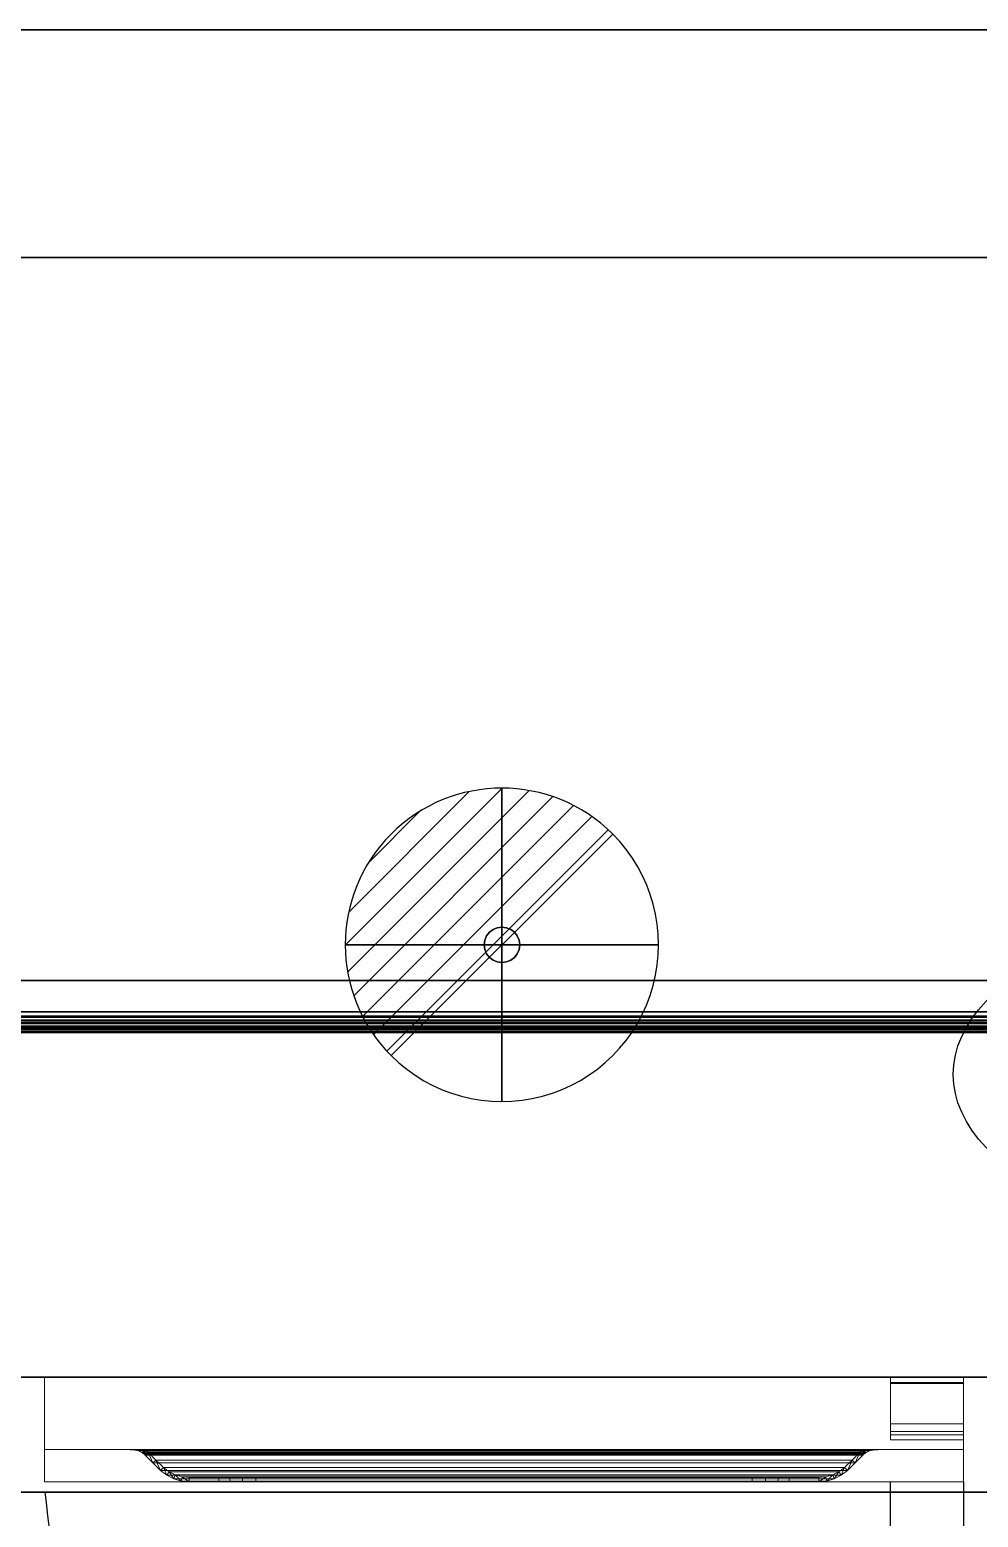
# Model space of a CAD drawing. Header units: millimetres. Extents: x -1 to 1800, y -1098 to 1.
# Drawn here: x 857 to 1311, y -712 to 0 of the extents above; entities that cross this region are included whole.
import ezdxf

# ---------------------------------------------------------------- set-up
doc = ezdxf.new("R2010")
doc.units = ezdxf.units.MM
doc.linetypes.add('NASCOSTA', pattern=[9.525, 6.35, -3.175])
for name, color, linetype in [('IQ_200_2D', 1, 'Continuous'), ('IQ_200_3D', 1, 'Continuous'), ('IQ_204_2D', 7, 'Continuous'), ('IQ_204_3D', 7, 'Continuous'), ('IQ_CON_DRAIN_INT', 7, 'Continuous')]:
    doc.layers.add(name, color=color, linetype=linetype)

# ---------------------------------------------------------------- blocks, each defined once
blk = doc.blocks.new('hpp_cutout_3c_l_2d')
at = {"layer": 'IQ_200_2D'}
for p, q in [((462, -109), (1582, -109)), ((462, -455), (1582, -455)), ((1582, -480), (462, -480))]:
    blk.add_line(p, q, dxfattribs=at)
blk = doc.blocks.new('hpp_cutout_3c_l_3d')
at = {"layer": 'IQ_200_3D'}
mesh = blk.add_polyface(dxfattribs=at)
corners = [(1799, 0, 50), (0, 0, 50), (0, -700, 50), (1799, -700, 50)]
mesh.append_faces([[corners[k] for k in face] for face in [(0, 1, 2, 3)]])
mesh = blk.add_polyface(dxfattribs=at)
corners = [(1799, -700, 0), (0, -700, 0), (0, 0, 0), (1799, 0, 0)]
mesh.append_faces([[corners[k] for k in face] for face in [(0, 1, 2, 3)]])
mesh = blk.add_polyface(dxfattribs=at)
corners = [(1799, 0, 0), (0, 0, 0), (0, 0, 50), (1799, 0, 50)]
mesh.append_faces([[corners[k] for k in face] for face in [(0, 1, 2, 3)]])
mesh = blk.add_polyface(dxfattribs=at)
corners = [(1582, -480, 50), (462, -480, 50), (462, -109, 50), (1582, -109, 50)]
mesh.append_faces([[corners[k] for k in face] for face in [(0, 1, 2, 3)]])
mesh = blk.add_polyface(dxfattribs=at)
corners = [(1582, -109, 50), (462, -109, 50), (462, -109, 80), (1582, -109, 80)]
mesh.append_faces([[corners[k] for k in face] for face in [(0, 1, 2, 3)]])
mesh = blk.add_polyface(dxfattribs=at)
corners = [(1582, -109, 80), (462, -109, 80), (462, -478, 80), (1582, -478, 80)]
mesh.append_faces([[corners[k] for k in face] for face in [(0, 1, 2, 3)]])
mesh = blk.add_polyface(dxfattribs=at)
corners = [(1582, -470, 95), (462, -470, 95), (462, -455, 95), (1582, -455, 95)]
mesh.append_faces([[corners[k] for k in face] for face in [(0, 1, 2, 3)]])
mesh = blk.add_polyface(dxfattribs=at)
corners = [(1582, -455, 95), (462, -455, 95), (462, -455, 97), (1582, -455, 97)]
mesh.append_faces([[corners[k] for k in face] for face in [(0, 1, 2, 3)]])
mesh = blk.add_polyface(dxfattribs=at)
corners = [(1582, -455, 97), (462, -455, 97), (462, -470, 97), (1582, -470, 97)]
mesh.append_faces([[corners[k] for k in face] for face in [(0, 1, 2, 3)]])
mesh = blk.add_polyface(dxfattribs=at)
corners = [(1582, -470, 95), (1582, -472.07, 94.73), (1582, -474, 93.93), (1582, -475.66, 92.66), (1582, -476.93, 91), (1582, -477.73, 89.07), (1582, -478, 87), (462, -478, 87), (462, -477.73, 89.07), (462, -476.93, 91), (462, -475.66, 92.66), (462, -474, 93.93), (462, -472.07, 94.73), (462, -470, 95)]
mesh.append_faces([[corners[k] for k in face] for face in [(8, 5, 6, 7)]], dxfattribs={"vtx0": -1})
mesh.append_faces([[corners[k] for k in face] for face in [(9, 4, 5, 8), (4, 9, 10, 3), (12, 1, 2, 11), (3, 10, 11, 2)]], dxfattribs={"vtx0": -1, "vtx2": -1})
mesh.append_faces([[corners[k] for k in face] for face in [(13, 0, 1, 12)]], dxfattribs={"vtx2": -1})
mesh = blk.add_polyface(dxfattribs=at)
corners = [(1582, -480, 87), (1582, -479.66, 89.59), (1582, -478.66, 92), (1582, -477.07, 94.07), (1582, -475, 95.66), (1582, -472.59, 96.66), (1582, -470, 97), (462, -470, 97), (462, -472.59, 96.66), (462, -475, 95.66), (462, -477.07, 94.07), (462, -478.66, 92), (462, -479.66, 89.59), (462, -480, 87)]
mesh.append_faces([[corners[k] for k in face] for face in [(1, 12, 13, 0)]], dxfattribs={"vtx0": -1})
mesh.append_faces([[corners[k] for k in face] for face in [(5, 8, 9, 4), (4, 9, 10, 3), (2, 11, 12, 1), (11, 2, 3, 10)]], dxfattribs={"vtx0": -1, "vtx2": -1})
mesh.append_faces([[corners[k] for k in face] for face in [(6, 7, 8, 5)]], dxfattribs={"vtx2": -1})
mesh = blk.add_polyface(dxfattribs=at)
corners = [(1582, -478, 80), (462, -478, 80), (462, -478, 87), (1582, -478, 87)]
mesh.append_faces([[corners[k] for k in face] for face in [(0, 1, 2, 3)]])
mesh = blk.add_polyface(dxfattribs=at)
corners = [(1582, -480, 87), (462, -480, 87), (462, -480, 50), (1582, -480, 50)]
mesh.append_faces([[corners[k] for k in face] for face in [(0, 1, 2, 3)]])
mesh = blk.add_polyface(dxfattribs=at)
corners = [(1799, -700, 50), (0, -700, 50), (0, -700, 0), (1799, -700, 0)]
mesh.append_faces([[corners[k] for k in face] for face in [(0, 1, 2, 3)]])
blk = doc.blocks.new('hpp_sd_r_2d')
at = {"layer": 'IQ_204_2D', "linetype": 'NASCOSTA', "ltscale": 10}
for p, q in [((405, -403), (405, 0)), ((440, 0), (440, -403)), ((440, -403), (405, -403))]:
    blk.add_line(p, q, dxfattribs=at)
blk.add_arc((441, 38.39), 442.86, 185.62267, 265.33696, dxfattribs=at)
blk = doc.blocks.new('hpp_sd_r_3d')
at = {"layer": 'IQ_200_3D', "lineweight": 9}
mesh = blk.add_polyface(dxfattribs=at)
corners = [(0, -50, 568.83), (0, -50, 47), (0, 0, 47), (0, 0, 675), (0, -34.6, 675), (0, -34.6, 626.33)]
mesh.append_faces([[corners[k] for k in face] for face in [(5, 3, 0)]], dxfattribs={"vtx0": -1, "vtx1": -1})
mesh.append_faces([[corners[k] for k in face] for face in [(5, 4, 3)]], dxfattribs={"vtx2": -1})
mesh.append_faces([[corners[k] for k in face] for face in [(3, 2, 1, 0)]], dxfattribs={"vtx3": -1})
mesh = blk.add_polyface(dxfattribs=at)
corners = [(0, 0, 47), (0, -50, 47), (440, -50, 47), (440, 0, 47)]
mesh.append_faces([[corners[k] for k in face] for face in [(3, 2, 1, 0)]])
mesh = blk.add_polyface(dxfattribs=at)
corners = [(0, 0, 675), (0, 0, 47), (440, 0, 47), (440, 0, 675)]
mesh.append_faces([[corners[k] for k in face] for face in [(3, 2, 1, 0)]])
mesh = blk.add_polyface(dxfattribs=at)
corners = [(0, -34.6, 675), (0, 0, 675), (440, 0, 675), (440, -34.6, 675)]
mesh.append_faces([[corners[k] for k in face] for face in [(3, 2, 1, 0)]])
mesh = blk.add_polyface(dxfattribs=at)
corners = [(440, -50, 568.83), (440, -34.6, 626.33), (440, -34.6, 675), (440, 0, 675), (440, 0, 47), (440, -50, 47)]
mesh.append_faces([[corners[k] for k in face] for face in [(4, 3, 1, 0)]], dxfattribs={"vtx1": -1, "vtx3": -1})
mesh.append_faces([[corners[k] for k in face] for face in [(3, 2, 1), (0, 5, 4)]], dxfattribs={"vtx2": -1})
mesh = blk.add_polyface(dxfattribs=at)
corners = [(440, -34.6, 626.33), (0, -34.6, 626.33), (0, -34.6, 675), (440, -34.6, 675), (48.27, -34.6, 656.6), (391.73, -34.6, 656.6), (392.86, -34.6, 657.73), (395.04, -34.6, 659.62), (397.47, -34.6, 661.17), (400.09, -34.6, 662.35), (39.91, -34.6, 662.35), (42.53, -34.6, 661.17), (44.96, -34.6, 659.62), (47.14, -34.6, 657.73)]
mesh.append_faces([[corners[k] for k in face] for face in [(10, 13, 12, 11)]], dxfattribs={"vtx0": -1})
mesh.append_faces([[corners[k] for k in face] for face in [(13, 10, 1, 4)]], dxfattribs={"vtx0": -1, "vtx1": -1, "vtx2": -1})
mesh.append_faces([[corners[k] for k in face] for face in [(9, 3, 2, 10), (9, 0, 3)]], dxfattribs={"vtx0": -1, "vtx2": -1})
mesh.append_faces([[corners[k] for k in face] for face in [(7, 6, 9, 8)]], dxfattribs={"vtx1": -1})
mesh.append_faces([[corners[k] for k in face] for face in [(2, 1, 10)]], dxfattribs={"vtx1": -1, "vtx2": -1})
mesh.append_faces([[corners[k] for k in face] for face in [(6, 5, 0, 9)]], dxfattribs={"vtx1": -1, "vtx2": -1, "vtx3": -1})
mesh.append_faces([[corners[k] for k in face] for face in [(1, 0, 5, 4)]], dxfattribs={"vtx1": -1, "vtx3": -1})
mesh = blk.add_polyface(dxfattribs=at)
corners = [(0, -50, 568.83), (0, -34.6, 626.33), (440, -34.6, 626.33), (440, -50, 568.83)]
mesh.append_faces([[corners[k] for k in face] for face in [(3, 2, 1, 0)]])
mesh = blk.add_polyface(dxfattribs=at)
corners = [(48.27, -37.26, 656.6), (47.73, -36.73, 657.14), (47.14, -36.25, 657.73), (45.05, -35.22, 659.55), (42.6, -34.74, 661.13), (39.91, -34.6, 662.35), (400.09, -34.6, 662.35), (397.4, -34.74, 661.13), (394.95, -35.22, 659.55), (392.86, -36.25, 657.73), (392.27, -36.73, 657.14), (391.73, -37.26, 656.6)]
mesh.append_faces([[corners[k] for k in face] for face in [(5, 4, 7, 6)]], dxfattribs={"vtx1": -1})
mesh.append_faces([[corners[k] for k in face] for face in [(4, 3, 8, 7), (9, 8, 3, 2), (2, 1, 10, 9)]], dxfattribs={"vtx1": -1, "vtx3": -1})
mesh.append_faces([[corners[k] for k in face] for face in [(1, 0, 11, 10)]], dxfattribs={"vtx3": -1})
mesh = blk.add_polyface(dxfattribs=at)
corners = [(39.91, -34.6, 662.35), (42.6, -34.74, 661.13), (45.05, -35.22, 659.55), (47.14, -36.25, 657.73), (47.14, -34.6, 657.73), (44.96, -34.6, 659.62), (42.53, -34.6, 661.17), (41, -34.66, 661.86), (47.14, -35.09, 657.73), (41.02, -34.6, 661.85)]
mesh.append_faces([[corners[k] for k in face] for face in [(8, 5, 4)]], dxfattribs={"vtx0": -1})
mesh.append_faces([[corners[k] for k in face] for face in [(2, 5, 8)]], dxfattribs={"vtx0": -1, "vtx1": -1, "vtx2": -1})
mesh.append_faces([[corners[k] for k in face] for face in [(1, 6, 5), (6, 1, 7)]], dxfattribs={"vtx0": -1, "vtx2": -1})
mesh.append_faces([[corners[k] for k in face] for face in [(2, 1, 5), (9, 6, 7)]], dxfattribs={"vtx1": -1, "vtx2": -1})
mesh.append_faces([[corners[k] for k in face] for face in [(8, 3, 2), (7, 0, 9)]], dxfattribs={"vtx2": -1})
mesh = blk.add_polyface(dxfattribs=at)
corners = [(47.14, -34.6, 657.73), (47.14, -36.25, 657.73), (47.73, -36.73, 657.14), (48.27, -37.26, 656.6), (51.89, -41.01, 652.98), (55.64, -44.62, 649.23), (58.6, -46.91, 646.27), (61.95, -48.61, 642.92), (65.55, -49.65, 639.32), (69.28, -50, 635.59), (83.58, -50, 621.29), (83.58, -48, 621.29), (69.28, -48, 635.59), (65.92, -47.68, 638.95), (62.68, -46.75, 642.19), (59.67, -45.22, 645.2), (57, -43.16, 647.87), (53.3, -39.59, 651.57), (49.73, -35.89, 655.14), (49.03, -35.21, 655.84), (48.27, -34.6, 656.6)]
mesh.append_faces([[corners[k] for k in face] for face in [(8, 13, 9), (6, 15, 7), (14, 7, 15), (3, 18, 4), (19, 2, 20)]], dxfattribs={"vtx0": -1, "vtx1": -1})
mesh.append_faces([[corners[k] for k in face] for face in [(9, 13, 12), (14, 8, 7), (19, 3, 2), (20, 2, 1)]], dxfattribs={"vtx0": -1, "vtx2": -1})
mesh.append_faces([[corners[k] for k in face] for face in [(16, 15, 6), (14, 13, 8), (17, 16, 5), (6, 5, 16), (18, 17, 4), (5, 4, 17), (19, 18, 3)]], dxfattribs={"vtx1": -1, "vtx2": -1})
mesh.append_faces([[corners[k] for k in face] for face in [(1, 0, 20)]], dxfattribs={"vtx2": -1})
mesh.append_faces([[corners[k] for k in face] for face in [(12, 11, 10, 9)]], dxfattribs={"vtx3": -1})
mesh = blk.add_polyface(dxfattribs=at)
corners = [(390.27, -35.89, 655.14), (390.97, -35.21, 655.84), (391.73, -34.6, 656.6), (48.27, -34.6, 656.6), (49.03, -35.21, 655.84), (49.73, -35.89, 655.14)]
mesh.append_faces([[corners[k] for k in face] for face in [(1, 0, 5, 4), (4, 3, 2, 1)]], dxfattribs={"vtx3": -1})
mesh = blk.add_polyface(dxfattribs=at)
corners = [(391.73, -34.6, 656.6), (390.97, -35.21, 655.84), (390.27, -35.89, 655.14), (386.7, -39.59, 651.57), (383, -43.16, 647.87), (380.33, -45.22, 645.2), (377.32, -46.75, 642.19), (374.08, -47.68, 638.95), (370.72, -48, 635.59), (356.42, -48, 621.29), (356.42, -50, 621.29), (370.72, -50, 635.59), (374.45, -49.65, 639.32), (378.05, -48.61, 642.92), (381.4, -46.91, 646.27), (384.36, -44.62, 649.23), (388.11, -41.01, 652.98), (391.73, -37.26, 656.6), (392.27, -36.73, 657.14), (392.86, -36.25, 657.73), (392.86, -34.6, 657.73)]
mesh.append_faces([[corners[k] for k in face] for face in [(8, 11, 10, 9)]], dxfattribs={"vtx0": -1})
mesh.append_faces([[corners[k] for k in face] for face in [(4, 14, 5), (18, 0, 19), (0, 18, 1), (3, 15, 4), (14, 4, 15)]], dxfattribs={"vtx0": -1, "vtx1": -1})
mesh.append_faces([[corners[k] for k in face] for face in [(6, 13, 12), (13, 6, 5), (11, 8, 7), (7, 12, 11), (2, 17, 16)]], dxfattribs={"vtx0": -1, "vtx2": -1})
mesh.append_faces([[corners[k] for k in face] for face in [(14, 13, 5), (7, 6, 12), (18, 17, 1), (16, 15, 3), (3, 2, 16), (2, 1, 17)]], dxfattribs={"vtx1": -1, "vtx2": -1})
mesh.append_faces([[corners[k] for k in face] for face in [(0, 20, 19)]], dxfattribs={"vtx2": -1})
mesh = blk.add_polyface(dxfattribs=at)
corners = [(392.86, -34.6, 657.73), (392.86, -36.25, 657.73), (394.95, -35.22, 659.55), (397.4, -34.74, 661.13), (400.09, -34.6, 662.35), (397.47, -34.6, 661.17), (395.04, -34.6, 659.62), (392.86, -35.09, 657.73), (399, -34.66, 661.86), (398.98, -34.6, 661.85)]
mesh.append_faces([[corners[k] for k in face] for face in [(6, 7, 0), (7, 2, 1)]], dxfattribs={"vtx0": -1})
mesh.append_faces([[corners[k] for k in face] for face in [(2, 7, 6)]], dxfattribs={"vtx0": -1, "vtx1": -1, "vtx2": -1})
mesh.append_faces([[corners[k] for k in face] for face in [(8, 5, 9)]], dxfattribs={"vtx0": -1, "vtx2": -1})
mesh.append_faces([[corners[k] for k in face] for face in [(8, 3, 5), (6, 5, 3), (3, 2, 6)]], dxfattribs={"vtx1": -1, "vtx2": -1})
mesh.append_faces([[corners[k] for k in face] for face in [(9, 4, 8)]], dxfattribs={"vtx2": -1})
mesh = blk.add_polyface(dxfattribs=at)
corners = [(391.73, -37.26, 656.6), (388.11, -41.01, 652.98), (384.36, -44.62, 649.23), (55.64, -44.62, 649.23), (51.89, -41.01, 652.98), (48.27, -37.26, 656.6)]
mesh.append_faces([[corners[k] for k in face] for face in [(1, 0, 5, 4), (4, 3, 2, 1)]], dxfattribs={"vtx3": -1})
mesh = blk.add_polyface(dxfattribs=at)
corners = [(383, -43.16, 647.87), (386.7, -39.59, 651.57), (390.27, -35.89, 655.14), (49.73, -35.89, 655.14), (53.3, -39.59, 651.57), (57, -43.16, 647.87)]
mesh.append_faces([[corners[k] for k in face] for face in [(1, 0, 5, 4), (4, 3, 2, 1)]], dxfattribs={"vtx3": -1})
mesh = blk.add_polyface(dxfattribs=at)
corners = [(384.36, -44.62, 649.23), (381.4, -46.91, 646.27), (378.05, -48.61, 642.92), (374.45, -49.65, 639.32), (370.72, -50, 635.59), (69.28, -50, 635.59), (65.55, -49.65, 639.32), (61.95, -48.61, 642.92), (58.6, -46.91, 646.27), (55.64, -44.62, 649.23)]
mesh.append_faces([[corners[k] for k in face] for face in [(4, 3, 6, 5)]], dxfattribs={"vtx1": -1})
mesh.append_faces([[corners[k] for k in face] for face in [(2, 1, 8, 7), (7, 6, 3, 2)]], dxfattribs={"vtx1": -1, "vtx3": -1})
mesh.append_faces([[corners[k] for k in face] for face in [(1, 0, 9, 8)]], dxfattribs={"vtx3": -1})
mesh = blk.add_polyface(dxfattribs=at)
corners = [(370.72, -48, 635.59), (374.08, -47.68, 638.95), (377.32, -46.75, 642.19), (380.33, -45.22, 645.2), (383, -43.16, 647.87), (57, -43.16, 647.87), (59.67, -45.22, 645.2), (62.68, -46.75, 642.19), (65.92, -47.68, 638.95), (69.28, -48, 635.59)]
mesh.append_faces([[corners[k] for k in face] for face in [(9, 8, 1, 0)]], dxfattribs={"vtx1": -1})
mesh.append_faces([[corners[k] for k in face] for face in [(2, 1, 8, 7), (7, 6, 3, 2)]], dxfattribs={"vtx1": -1, "vtx3": -1})
mesh.append_faces([[corners[k] for k in face] for face in [(6, 5, 4, 3)]], dxfattribs={"vtx3": -1})
mesh = blk.add_polyface(dxfattribs=at)
corners = [(338.74, -48, 613.97), (345.21, -48, 614.82), (351.24, -48, 617.32), (356.42, -48, 621.29), (370.72, -48, 635.59), (69.28, -48, 635.59), (83.58, -48, 621.29), (88.76, -48, 617.32), (94.79, -48, 614.82), (101.26, -48, 613.97)]
mesh.append_faces([[corners[k] for k in face] for face in [(6, 9, 8, 7)]], dxfattribs={"vtx0": -1})
mesh.append_faces([[corners[k] for k in face] for face in [(4, 9, 6, 5)]], dxfattribs={"vtx0": -1, "vtx1": -1})
mesh.append_faces([[corners[k] for k in face] for face in [(9, 4, 3, 0)]], dxfattribs={"vtx0": -1, "vtx2": -1})
mesh.append_faces([[corners[k] for k in face] for face in [(2, 1, 0, 3)]], dxfattribs={"vtx2": -1})
mesh = blk.add_polyface(dxfattribs=at)
corners = [(83.58, -50, 621.29), (88.76, -50, 617.32), (94.79, -50, 614.82), (101.26, -50, 613.97), (101.26, -48, 613.97), (94.79, -48, 614.82), (88.76, -48, 617.32), (83.58, -48, 621.29)]
mesh.append_faces([[corners[k] for k in face] for face in [(7, 6, 1, 0)]], dxfattribs={"vtx1": -1})
mesh.append_faces([[corners[k] for k in face] for face in [(6, 5, 2, 1)]], dxfattribs={"vtx1": -1, "vtx3": -1})
mesh.append_faces([[corners[k] for k in face] for face in [(5, 4, 3, 2)]], dxfattribs={"vtx3": -1})
mesh = blk.add_polyface(dxfattribs=at)
corners = [(101.26, -50, 613.97), (338.74, -50, 613.97), (338.74, -48, 613.97), (101.26, -48, 613.97)]
mesh.append_faces([[corners[k] for k in face] for face in [(3, 2, 1, 0)]])
mesh = blk.add_polyface(dxfattribs=at)
corners = [(356.42, -48, 621.29), (351.24, -48, 617.32), (345.21, -48, 614.82), (338.74, -48, 613.97), (338.74, -50, 613.97), (345.21, -50, 614.82), (351.24, -50, 617.32), (356.42, -50, 621.29)]
mesh.append_faces([[corners[k] for k in face] for face in [(3, 2, 5, 4)]], dxfattribs={"vtx1": -1})
mesh.append_faces([[corners[k] for k in face] for face in [(2, 1, 6, 5)]], dxfattribs={"vtx1": -1, "vtx3": -1})
mesh.append_faces([[corners[k] for k in face] for face in [(1, 0, 7, 6)]], dxfattribs={"vtx3": -1})
mesh = blk.add_polyface(dxfattribs=at)
corners = [(0, -50, 47), (0, -50, 568.83), (440, -50, 568.83), (440, -50, 47)]
mesh.append_faces([[corners[k] for k in face] for face in [(3, 2, 1, 0)]])
mesh = blk.add_polyface(dxfattribs=at)
corners = [(370.72, -50, 635.59), (356.42, -50, 621.29), (351.24, -50, 617.32), (345.21, -50, 614.82), (338.74, -50, 613.97), (101.26, -50, 613.97), (94.79, -50, 614.82), (88.76, -50, 617.32), (83.58, -50, 621.29), (69.28, -50, 635.59)]
mesh.append_faces([[corners[k] for k in face] for face in [(2, 4, 3), (6, 8, 7)]], dxfattribs={"vtx0": -1})
mesh.append_faces([[corners[k] for k in face] for face in [(5, 4, 0, 9), (6, 5, 9, 8)]], dxfattribs={"vtx1": -1, "vtx3": -1})
mesh.append_faces([[corners[k] for k in face] for face in [(2, 1, 0, 4)]], dxfattribs={"vtx2": -1, "vtx3": -1})
at = {"layer": 'IQ_204_3D', "lineweight": 9}
mesh = blk.add_polyface(dxfattribs=at)
corners = [(405, -22.26, 38), (405, -27.5, 38), (405, -27.5, 44.5), (405, -30, 44.5), (405, -30, 35.5), (405, -2.5, 35.5), (405, -2.5, 15.5), (405, 0, 15.5), (405, 0, 38), (405, -26, 44.5), (405, -2.5, 44.5), (405, -2.5, 41.25), (405, 0, 41.25), (405, 0, 47), (405, -26, 47), (405, -2.95, 676), (405, 0, 676), (405, 0, 688.5), (405, -2.5, 688.5), (405, -2.5, 678.5), (405, -26, 678.5), (405, -26, 676)]
mesh.append_faces([[corners[k] for k in face] for face in [(13, 10, 9, 14), (19, 15, 21, 20), (16, 19, 18, 17)]], dxfattribs={"vtx0": -1})
mesh.append_faces([[corners[k] for k in face] for face in [(19, 16, 15)]], dxfattribs={"vtx0": -1, "vtx2": -1})
mesh.append_faces([[corners[k] for k in face] for face in [(0, 8, 5)]], dxfattribs={"vtx1": -1, "vtx2": -1})
mesh.append_faces([[corners[k] for k in face] for face in [(5, 4, 1, 0)]], dxfattribs={"vtx1": -1, "vtx3": -1})
mesh.append_faces([[corners[k] for k in face] for face in [(4, 3, 2, 1), (8, 7, 6, 5), (13, 12, 11, 10)]], dxfattribs={"vtx3": -1})
mesh = blk.add_polyface(dxfattribs=at)
corners = [(405, 0, 15.5), (405, -2.5, 15.5), (440, -2.5, 15.5), (440, 0, 15.5)]
mesh.append_faces([[corners[k] for k in face] for face in [(3, 2, 1, 0)]])
mesh = blk.add_polyface(dxfattribs=at)
corners = [(405, 0, 38), (405, 0, 15.5), (440, 0, 15.5), (440, 0, 38)]
mesh.append_faces([[corners[k] for k in face] for face in [(3, 2, 1, 0)]])
mesh = blk.add_polyface(dxfattribs=at)
corners = [(405, -22.26, 38), (405, 0, 38), (440, 0, 38), (440, -22.26, 38)]
mesh.append_faces([[corners[k] for k in face] for face in [(3, 2, 1, 0)]])
mesh = blk.add_polyface(dxfattribs=at)
corners = [(405, 0, 47), (405, 0, 41.25), (440, 0, 41.25), (440, 0, 47)]
mesh.append_faces([[corners[k] for k in face] for face in [(3, 2, 1, 0)]])
mesh = blk.add_polyface(dxfattribs=at)
corners = [(405, -26, 47), (405, 0, 47), (440, 0, 47), (440, -26, 47)]
mesh.append_faces([[corners[k] for k in face] for face in [(3, 2, 1, 0)]])
mesh = blk.add_polyface(dxfattribs=at)
corners = [(405, 0, 41.25), (405, -2.5, 41.25), (440, -2.5, 41.25), (440, 0, 41.25)]
mesh.append_faces([[corners[k] for k in face] for face in [(3, 2, 1, 0)]])
mesh = blk.add_polyface(dxfattribs=at)
corners = [(405, 0, 676), (405, -2.95, 676), (440, -2.95, 676), (440, 0, 676)]
mesh.append_faces([[corners[k] for k in face] for face in [(3, 2, 1, 0)]])
mesh = blk.add_polyface(dxfattribs=at)
corners = [(405, 0, 688.5), (405, 0, 676), (440, 0, 676), (440, 0, 688.5)]
mesh.append_faces([[corners[k] for k in face] for face in [(3, 2, 1, 0)]])
mesh = blk.add_polyface(dxfattribs=at)
corners = [(405, -2.5, 688.5), (405, 0, 688.5), (440, 0, 688.5), (440, -2.5, 688.5)]
mesh.append_faces([[corners[k] for k in face] for face in [(3, 2, 1, 0)]])
mesh = blk.add_polyface(dxfattribs=at)
corners = [(405, -2.5, 35.5), (405, -30, 35.5), (440, -30, 35.5), (440, -2.5, 35.5)]
mesh.append_faces([[corners[k] for k in face] for face in [(3, 2, 1, 0)]])
mesh = blk.add_polyface(dxfattribs=at)
corners = [(405, -2.5, 15.5), (405, -2.5, 35.5), (440, -2.5, 35.5), (440, -2.5, 15.5)]
mesh.append_faces([[corners[k] for k in face] for face in [(3, 2, 1, 0)]])
mesh = blk.add_polyface(dxfattribs=at)
corners = [(405, -2.5, 44.5), (405, -26, 44.5), (440, -26, 44.5), (440, -2.5, 44.5)]
mesh.append_faces([[corners[k] for k in face] for face in [(3, 2, 1, 0)]])
mesh = blk.add_polyface(dxfattribs=at)
corners = [(405, -2.5, 41.25), (405, -2.5, 44.5), (440, -2.5, 44.5), (440, -2.5, 41.25)]
mesh.append_faces([[corners[k] for k in face] for face in [(3, 2, 1, 0)]])
mesh = blk.add_polyface(dxfattribs=at)
corners = [(405, -2.5, 678.5), (405, -2.5, 688.5), (440, -2.5, 688.5), (440, -2.5, 678.5)]
mesh.append_faces([[corners[k] for k in face] for face in [(3, 2, 1, 0)]])
mesh = blk.add_polyface(dxfattribs=at)
corners = [(405, -26, 678.5), (405, -2.5, 678.5), (440, -2.5, 678.5), (440, -26, 678.5)]
mesh.append_faces([[corners[k] for k in face] for face in [(3, 2, 1, 0)]])
mesh = blk.add_polyface(dxfattribs=at)
corners = [(405, -2.95, 676), (405, -26, 676), (440, -26, 676), (440, -2.95, 676)]
mesh.append_faces([[corners[k] for k in face] for face in [(3, 2, 1, 0)]])
mesh = blk.add_polyface(dxfattribs=at)
corners = [(440, -22.26, 38), (440, 0, 38), (440, 0, 15.5), (440, -2.5, 15.5), (440, -2.5, 35.5), (440, -30, 35.5), (440, -30, 44.5), (440, -27.5, 44.5), (440, -27.5, 38), (440, -26, 44.5), (440, -26, 47), (440, 0, 47), (440, 0, 41.25), (440, -2.5, 41.25), (440, -2.5, 44.5), (440, -2.95, 676), (440, -26, 676), (440, -26, 678.5), (440, -2.5, 678.5), (440, -2.5, 688.5), (440, 0, 688.5), (440, 0, 676)]
mesh.append_faces([[corners[k] for k in face] for face in [(5, 8, 7, 6), (11, 14, 13, 12)]], dxfattribs={"vtx0": -1})
mesh.append_faces([[corners[k] for k in face] for face in [(18, 15, 21)]], dxfattribs={"vtx0": -1, "vtx2": -1})
mesh.append_faces([[corners[k] for k in face] for face in [(19, 18, 21, 20), (16, 15, 18, 17)]], dxfattribs={"vtx1": -1})
mesh.append_faces([[corners[k] for k in face] for face in [(0, 8, 5)]], dxfattribs={"vtx1": -1, "vtx2": -1})
mesh.append_faces([[corners[k] for k in face] for face in [(5, 4, 1, 0)]], dxfattribs={"vtx1": -1, "vtx3": -1})
mesh.append_faces([[corners[k] for k in face] for face in [(3, 2, 1, 4)]], dxfattribs={"vtx2": -1})
mesh.append_faces([[corners[k] for k in face] for face in [(11, 10, 9, 14)]], dxfattribs={"vtx3": -1})
mesh = blk.add_polyface(dxfattribs=at)
corners = [(405, -27.5, 38), (405, -22.26, 38), (440, -22.26, 38), (440, -27.5, 38)]
mesh.append_faces([[corners[k] for k in face] for face in [(3, 2, 1, 0)]])
mesh = blk.add_polyface(dxfattribs=at)
corners = [(405, -26, 44.5), (405, -26, 47), (440, -26, 47), (440, -26, 44.5)]
mesh.append_faces([[corners[k] for k in face] for face in [(3, 2, 1, 0)]])
mesh = blk.add_polyface(dxfattribs=at)
corners = [(405, -26, 676), (405, -26, 678.5), (440, -26, 678.5), (440, -26, 676)]
mesh.append_faces([[corners[k] for k in face] for face in [(3, 2, 1, 0)]])
mesh = blk.add_polyface(dxfattribs=at)
corners = [(405, -27.5, 44.5), (405, -27.5, 38), (440, -27.5, 38), (440, -27.5, 44.5)]
mesh.append_faces([[corners[k] for k in face] for face in [(3, 2, 1, 0)]])
mesh = blk.add_polyface(dxfattribs=at)
corners = [(405, -30, 44.5), (405, -27.5, 44.5), (440, -27.5, 44.5), (440, -30, 44.5)]
mesh.append_faces([[corners[k] for k in face] for face in [(3, 2, 1, 0)]])
mesh = blk.add_polyface(dxfattribs=at)
corners = [(405, -30, 35.5), (405, -30, 44.5), (440, -30, 44.5), (440, -30, 35.5)]
mesh.append_faces([[corners[k] for k in face] for face in [(3, 2, 1, 0)]])
blk = doc.blocks.new('ice_ref')
at = {"layer": 'IQ_204_2D'}
for p, q in [((0, -60), (0, 60)), ((0, 35), (-19.12, 56.87)), ((0, 35), (19.12, 56.87)), ((-30.31, 17.5), (-39.7, 44.99)), ((30.31, 17.5), (39.7, 44.99)), ((-51.96, -30), (51.96, 30)), ((-51.96, 30), (51.96, -30)), ((-30.31, 17.5), (-58.81, 11.88)), ((30.31, 17.5), (58.81, 11.88)), ((-30.31, -17.5), (-58.81, -11.88)), ((30.31, -17.5), (58.81, -11.88)), ((-30.31, -17.5), (-39.7, -44.99)), ((30.31, -17.5), (39.7, -44.99)), ((0, -35), (-19.12, -56.87)), ((0, -35), (19.12, -56.87))]:
    blk.add_line(p, q, dxfattribs=at)
blk.add_ellipse((0, 0), major_axis=(-200, 0), ratio=0.45, dxfattribs=at)
blk = doc.blocks.new('*X1654')
at = {"color": 0}
for p, q in [((313.993, 2209.039), (321.505, 2216.552)), ((314.108, 2207.74), (322.804, 2216.436)), ((314.158, 2210.619), (319.926, 2216.386)), ((314.399, 2206.617), (323.928, 2216.145)), ((314.821, 2205.625), (324.919, 2215.723)), ((315.101, 2212.976), (317.568, 2215.443)), ((315.354, 2204.743), (325.801, 2215.191)), ((315.985, 2203.96), (326.584, 2214.559))]:
    blk.add_line(p, q, dxfattribs=at)
blk = doc.blocks.new('drain')
blk.add_line((-2.121, -2.121), (2.121, 2.121))
at = {"extrusion": (-1, 0, 0)}
blk.add_line((0, 2.121, -2.121), (0, -2.121, 2.121), dxfattribs=at)
at = {"extrusion": (0, -1, 0)}
blk.add_line((-2.121, 0, -2.121), (2.121, 0, 2.121), dxfattribs=at)
at = {"extrusion": (-1, 0, 0)}
for start, end in [(45, 225), (225, 45)]:
    blk.add_arc((0, 0), 3, start, end, dxfattribs=at)
for start, end in [(45, 225), (225, 45)]:
    blk.add_arc((0, 0), 3, start, end)
at = {"extrusion": (0, -1, 0)}
for start, end in [(45, 225), (225, 45)]:
    blk.add_arc((0, 0), 3, start, end, dxfattribs=at)
at = {"xscale": 0.4000000000000909, "yscale": 0.4000000000000909, "zscale": 0.4000000000000909}
blk.add_blockref('*X1654', (-128.597, -883.621), dxfattribs=at)
at = {"extrusion": (-1, 0, 0), "xscale": 0.3999999999999773, "yscale": 0.3999999999999773, "zscale": 0.3999999999999773}
blk.add_blockref('*X1654', (-128.597, -883.621), dxfattribs=at)
at = {"extrusion": (0, -1, 0), "xscale": 0.4000000000000909, "yscale": 0.4000000000000909, "zscale": 0.4000000000000909}
blk.add_blockref('*X1654', (-128.597, -883.621), dxfattribs=at)
blk = doc.blocks.new('iq_con_drain3d')
at = {"layer": 'IQ_204_3D'}
for points, invisible_edges in [([(0, 8.5, -40), (-6.01, 6.01, -40), (-4.25, 7.36, -40), (-2.2, 8.21, -40)], 1), ([(-4.25, 7.36, -40), (-6.01, 6.01, -40), (-6.01, 6.01), (-4.25, 7.36)], 10), ([(-2.2, 8.21, -40), (-4.25, 7.36, -40), (-4.25, 7.36), (-2.2, 8.21)], 10), ([(0, 8.5, -40), (-2.2, 8.21, -40), (-2.2, 8.21), (0, 8.5)], 10), ([(0, 8.5, -40), (2.2, 8.21, -40), (4.25, 7.36, -40), (6.01, 6.01, -40)], 8), ([(0, 8.5), (2.2, 8.21), (2.2, 8.21, -40), (0, 8.5, -40)], 10), ([(4.25, 7.36, -40), (2.2, 8.21, -40), (2.2, 8.21), (4.25, 7.36)], 10), ([(6.01, 6.01, -40), (4.25, 7.36, -40), (4.25, 7.36), (6.01, 6.01)], 10), ([(-8.5, 0, -40), (-8.21, 2.2, -40), (-7.36, 4.25, -40), (-6.01, 6.01, -40)], 8), ([(6.01, 6.01, -40), (7.36, 4.25, -40), (-6.01, -6.01, -40), (-8.5, 0, -40)], 14), ([(-8.5, 0), (-8.21, 2.2), (-8.21, 2.2, -40), (-8.5, 0, -40)], 2), ([(-8.5, 0, -40), (-6.01, -6.01, -40), (-7.36, -4.25, -40), (-8.21, -2.2, -40)], 1), ([(-8.5, 0, -40), (-8.21, -2.2, -40), (-8.21, -2.2), (-8.5, 0)], 2), ([(-7.36, 4.25, -40), (-8.21, 2.2, -40), (-8.21, 2.2), (-7.36, 4.25)], 10), ([(-6.01, 6.01, -40), (-7.36, 4.25, -40), (-7.36, 4.25), (-6.01, 6.01)], 10), ([(7.36, 4.25, -40), (6.01, 6.01, -40), (6.01, 6.01), (7.36, 4.25)], 10), ([(8.5, 0, -40), (6.01, -6.01, -40), (7.36, 4.25, -40), (8.21, 2.2, -40)], 3), ([(8.5, 0, -40), (8.21, -2.2, -40), (7.36, -4.25, -40), (6.01, -6.01, -40)], 8), ([(8.21, 2.2, -40), (7.36, 4.25, -40), (7.36, 4.25), (8.21, 2.2)], 10), ([(8.5, 0, -40), (8.21, 2.2, -40), (8.21, 2.2), (8.5, 0)], 2), ([(8.5, 0), (8.21, -2.2), (8.21, -2.2, -40), (8.5, 0, -40)], 2), ([(-8.21, -2.2, -40), (-7.36, -4.25, -40), (-7.36, -4.25), (-8.21, -2.2)], 10), ([(-7.36, -4.25, -40), (-6.01, -6.01, -40), (-6.01, -6.01), (-7.36, -4.25)], 10), ([(0, -8.5, -40), (-2.2, -8.21, -40), (-4.25, -7.36, -40), (-6.01, -6.01, -40)], 8), ([(-6.01, -6.01, -40), (-4.25, -7.36, -40), (-4.25, -7.36), (-6.01, -6.01)], 10), ([(4.25, -7.36, -40), (2.2, -8.21, -40), (0, -8.5, -40), (6.01, -6.01, -40)], 4), ([(4.25, -7.36, -40), (6.01, -6.01, -40), (6.01, -6.01), (4.25, -7.36)], 10), ([(6.01, -6.01, -40), (7.36, -4.25, -40), (7.36, -4.25), (6.01, -6.01)], 10), ([(7.36, -4.25, -40), (8.21, -2.2, -40), (8.21, -2.2), (7.36, -4.25)], 10), ([(-4.25, -7.36, -40), (-2.2, -8.21, -40), (-2.2, -8.21), (-4.25, -7.36)], 10), ([(0, -8.5), (-2.2, -8.21), (-2.2, -8.21, -40), (0, -8.5, -40)], 10), ([(0, -8.5, -40), (2.2, -8.21, -40), (2.2, -8.21), (0, -8.5)], 10), ([(2.2, -8.21, -40), (4.25, -7.36, -40), (4.25, -7.36), (2.2, -8.21)], 10)]:
    blk.add_3dface(points, dxfattribs=dict(at, invisible_edges=invisible_edges))

msp = doc.modelspace()

# ---------------------------------------------------------------- linework, layer by layer
at = {"layer": 'IQ_200_2D'}
msp.add_lwpolyline([(0, 0), (1799, 0), (1799, -700), (0, -700)], close=True, dxfattribs=at)
at = {"layer": 'IQ_200_3D'}
for points in [[(1797, -645, 150), (2, -645, 150), (2, 0, 150), (1797, 0, 150)], [(1797, 0, 150), (2, 0, 150), (2, 0, 850), (1797, 0, 850)]]:
    msp.add_3dface(points, dxfattribs=at)
for points, invisible_edges in [([(27, -645, 198), (2, -645, 198), (2, -645, 150), (1797, -645, 150)], 8), ([(1797, -645, 150), (1797, -645, 198), (1772, -645, 198), (27, -645, 198)], 12), ([(1772, -645, 198), (1772, -645, 850), (27, -645, 850), (27, -645, 198)], 8), ([(1772, -645, 198), (1772, -645, 850), (27, -645, 850), (27, -645, 198)], 4)]:
    msp.add_3dface(points, dxfattribs=dict(at, invisible_edges=invisible_edges))
at = {"layer": 'IQ_204_2D', "linetype": 'NASCOSTA', "ltscale": 10}
msp.add_line((2, -645), (1797, -645), dxfattribs=at)
at = {"layer": 'IQ_204_2D', "color": 7, "linetype": 'NASCOSTA', "ltscale": 10}
msp.add_lwpolyline([(2, 0), (1797, 0), (1797, -645), (2, -645)], close=True, dxfattribs=at)

# ---------------------------------------------------------------- block references
for name, p in [('hpp_cutout_3c_l_3d', (0, 0, 850)), ('hpp_cutout_3c_l_2d', (0, 0)), ('hpp_sd_r_3d', (864, -645, 150)), ('hpp_sd_r_2d', (864, -695))]:
    msp.add_blockref(name, p)
at = {"layer": 'IQ_204_2D'}
msp.add_blockref('ice_ref', (1499, -500), dxfattribs=at)
at = {"layer": 'IQ_204_3D'}
msp.add_blockref('iq_con_drain3d', (1083, -438, 150), dxfattribs=at)
at = {"layer": 'IQ_CON_DRAIN_INT', "xscale": 25, "yscale": 25, "zscale": 25}
msp.add_blockref('drain', (1083, -438), dxfattribs=at)

doc.saveas('drawing.dxf')
